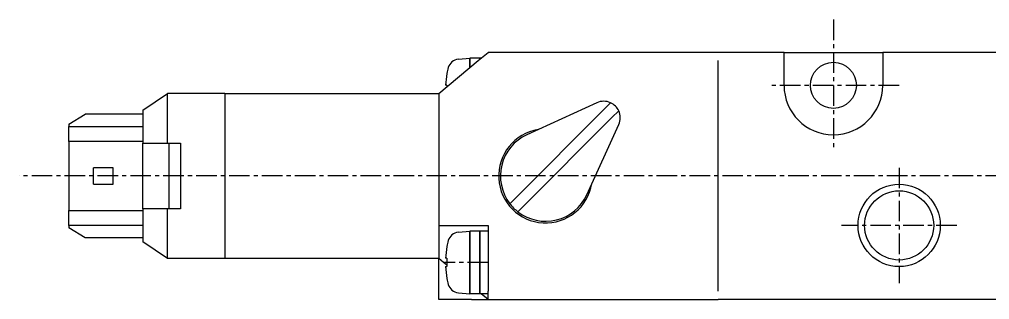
# Model space of a CAD drawing. Extents: x 1 to 142, y 0 to 144.
# Drawn here: x 23.8 to 82.8, y 126.8 to 143.8 of the extents above; entities that cross this region are included whole.
import ezdxf

# ---------------------------------------------------------------- set-up
doc = ezdxf.new("R2010")
doc.units = 0
doc.linetypes.add('CENTER', pattern=[2, 1.25, -0.25, 0.25, -0.25])
doc.layers.get('0').update_dxf_attribs({"linetype": 'CONTINUOUS'})
doc.layers.add('CENTER', color=1, linetype='CENTER')

msp = doc.modelspace()

# ---------------------------------------------------------------- linework, layer by layer
at = {"color": 7, "linetype": 'CONTINUOUS'}
for p, q in [((51.742, 141.344), (52.342, 141.844)), ((66.342, 141.844), (52.342, 141.844)), ((70.342, 141.844), (66.342, 141.844)), ((70.342, 141.844), (76.342, 141.844)), ((70.342, 139.844), (70.342, 141.844)), ((76.342, 141.844), (76.342, 139.844)), ((99.342, 141.844), (76.342, 141.844)), ((49.342, 139.344), (51.742, 141.344)), ((50.535, 141.432), (51.242, 141.494)), ((51.242, 141.494), (51.242, 140.927)), ((51.842, 141.494), (51.242, 141.494)), ((51.242, 140.927), (51.242, 141.494)), ((51.842, 141.494), (51.842, 141.427)), ((51.922, 141.494), (51.842, 141.494)), ((51.842, 141.427), (51.842, 141.494)), ((66.342, 127.344), (66.342, 141.344)), ((49.844, 140.566), (49.839, 140.57)), ((49.844, 139.846), (49.755, 139.846)), ((31.342, 138.344), (32.842, 139.344)), ((32.842, 136.344), (32.842, 139.344)), ((36.342, 139.344), (32.842, 139.344)), ((36.342, 139.344), (49.342, 139.344)), ((36.342, 139.344), (36.342, 129.344)), ((49.342, 139.344), (49.342, 129.344)), ((58.963, 138.789), (54.701, 136.846)), ((59.793, 138.789), (59.383, 138.379)), ((26.842, 137.494), (27.842, 138.094)), ((31.342, 138.094), (27.842, 138.094)), ((31.342, 138.344), (31.342, 136.344)), ((54.023, 133.02), (59.383, 138.379)), ((60.288, 138.294), (59.878, 137.884)), ((26.842, 137.494), (26.842, 137.344)), ((59.878, 137.884), (54.518, 132.525)), ((26.842, 136.444), (26.842, 137.344)), ((26.842, 137.344), (31.342, 137.344)), ((58.344, 133.203), (60.288, 137.464)), ((26.842, 136.444), (26.842, 132.244)), ((31.342, 136.444), (26.842, 136.444)), ((31.342, 136.344), (32.842, 136.344)), ((31.342, 132.344), (31.342, 136.344)), ((32.842, 136.344), (33.642, 136.344)), ((32.925, 136.344), (32.925, 132.344)), ((33.642, 136.344), (33.642, 132.344)), ((28.342, 133.844), (28.342, 134.844)), ((29.542, 134.844), (28.342, 134.844)), ((29.542, 133.844), (29.542, 134.844)), ((28.342, 133.844), (29.542, 133.844)), ((54.023, 133.02), (53.666, 132.662)), ((26.842, 131.344), (26.842, 132.244)), ((26.842, 132.244), (31.342, 132.244)), ((31.342, 132.344), (31.342, 130.344)), ((32.842, 132.344), (31.342, 132.344)), ((32.842, 129.344), (32.842, 132.344)), ((33.642, 132.344), (32.842, 132.344)), ((54.518, 132.525), (54.161, 132.168)), ((26.842, 131.344), (26.842, 131.194)), ((31.342, 131.344), (26.842, 131.344)), ((27.842, 130.594), (26.842, 131.194)), ((49.342, 131.344), (52.342, 131.344)), ((50.535, 130.932), (51.242, 130.994)), ((51.242, 130.994), (51.242, 127.194)), ((51.842, 130.994), (51.242, 130.994)), ((51.242, 127.194), (51.242, 130.994)), ((51.842, 130.994), (51.842, 127.194)), ((52.342, 130.994), (51.842, 130.994)), ((51.842, 127.194), (51.842, 130.994)), ((52.342, 131.344), (52.342, 127.344)), ((31.342, 130.594), (27.842, 130.594)), ((32.842, 129.344), (31.342, 130.344)), ((49.844, 130.066), (49.839, 130.07)), ((36.342, 129.344), (32.842, 129.344)), ((49.342, 129.344), (36.342, 129.344)), ((49.642, 129.094), (49.342, 129.344)), ((49.342, 126.844), (49.342, 129.344)), ((49.844, 129.346), (49.755, 129.346)), ((49.841, 128.928), (49.642, 129.094)), ((49.755, 128.841), (49.844, 128.841)), ((49.839, 128.117), (49.844, 128.122)), ((50.535, 127.256), (51.242, 127.194)), ((51.842, 127.194), (51.242, 127.194)), ((52.342, 127.194), (51.842, 127.194)), ((52.342, 126.844), (51.922, 127.194)), ((52.342, 126.844), (52.342, 127.344)), ((51.342, 126.844), (49.342, 126.844)), ((51.342, 126.844), (52.342, 126.844)), ((52.342, 126.844), (66.342, 126.844)), ((89.342, 126.844), (66.342, 126.844))]:
    msp.add_line(p, q, dxfattribs=at)
for points in [[(49.844, 139.846, 0), (49.844, 139.846, 0), (49.844, 139.845, 0), (49.844, 139.844, 0), (49.844, 139.844, 0), (49.844, 139.843, 0), (49.844, 139.842, 0), (49.844, 139.841, 0), (49.844, 139.841, 0), (49.844, 139.84, 0), (49.844, 139.839, 0), (49.844, 139.839, 0), (49.844, 139.838, 0), (49.844, 139.837, 0), (49.844, 139.837, 0), (49.844, 139.836, 0), (49.844, 139.835, 0), (49.844, 139.835, 0), (49.844, 139.834, 0), (49.844, 139.833, 0), (49.844, 139.833, 0), (49.844, 139.832, 0), (49.843, 139.831, 0), (49.843, 139.831, 0), (49.843, 139.83, 0), (49.843, 139.829, 0), (49.843, 139.829, 0), (49.843, 139.828, 0), (49.843, 139.827, 0), (49.843, 139.827, 0), (49.843, 139.826, 0), (49.843, 139.825, 0), (49.843, 139.825, 0), (49.843, 139.824, 0), (49.843, 139.823, 0), (49.843, 139.822, 0), (49.843, 139.822, 0), (49.843, 139.821, 0), (49.843, 139.82, 0), (49.843, 139.82, 0), (49.843, 139.819, 0), (49.843, 139.818, 0), (49.843, 139.818, 0), (49.843, 139.817, 0), (49.843, 139.816, 0), (49.843, 139.816, 0), (49.843, 139.815, 0), (49.843, 139.814, 0), (49.843, 139.814, 0), (49.843, 139.813, 0), (49.843, 139.812, 0), (49.843, 139.812, 0), (49.843, 139.811, 0), (49.843, 139.81, 0), (49.843, 139.81, 0), (49.843, 139.809, 0), (49.843, 139.808, 0), (49.843, 139.808, 0), (49.843, 139.807, 0), (49.843, 139.806, 0), (49.843, 139.805, 0), (49.843, 139.805, 0), (49.843, 139.804, 0), (49.843, 139.803, 0), (49.842, 139.803, 0), (49.842, 139.802, 0), (49.842, 139.801, 0), (49.842, 139.801, 0), (49.842, 139.8, 0), (49.842, 139.799, 0), (49.842, 139.799, 0), (49.842, 139.798, 0), (49.842, 139.797, 0), (49.842, 139.797, 0), (49.842, 139.796, 0), (49.842, 139.795, 0), (49.842, 139.795, 0), (49.842, 139.794, 0), (49.842, 139.793, 0), (49.842, 139.793, 0), (49.842, 139.792, 0), (49.842, 139.791, 0), (49.842, 139.791, 0), (49.842, 139.79, 0), (49.842, 139.789, 0), (49.842, 139.789, 0), (49.842, 139.788, 0), (49.842, 139.787, 0), (49.842, 139.786, 0), (49.842, 139.786, 0), (49.842, 139.785, 0), (49.842, 139.784, 0), (49.842, 139.784, 0), (49.842, 139.783, 0), (49.842, 139.782, 0), (49.842, 139.782, 0), (49.842, 139.781, 0), (49.842, 139.78, 0), (49.842, 139.78, 0), (49.842, 139.779, 0), (49.842, 139.778, 0), (49.842, 139.778, 0), (49.842, 139.777, 0), (49.842, 139.776, 0), (49.842, 139.776, 0), (49.842, 139.775, 0), (49.842, 139.774, 0), (49.841, 139.774, 0), (49.841, 139.773, 0), (49.841, 139.772, 0), (49.841, 139.772, 0), (49.841, 139.771, 0), (49.841, 139.77, 0), (49.841, 139.769, 0), (49.841, 139.769, 0), (49.841, 139.768, 0), (49.841, 139.767, 0), (49.841, 139.767, 0), (49.841, 139.766, 0), (49.841, 139.765, 0), (49.841, 139.765, 0), (49.841, 139.764, 0), (49.841, 139.763, 0), (49.841, 139.763, 0), (49.841, 139.762, 0), (49.841, 139.761, 0), (49.841, 139.761, 0), (49.841, 139.76, 0), (49.841, 139.759, 0)], [(49.844, 129.346, 0), (49.844, 129.342, 0), (49.844, 129.338, 0), (49.844, 129.334, 0), (49.843, 129.33, 0), (49.843, 129.327, 0), (49.843, 129.323, 0), (49.843, 129.319, 0), (49.843, 129.315, 0), (49.843, 129.311, 0), (49.843, 129.307, 0), (49.842, 129.303, 0), (49.842, 129.299, 0), (49.842, 129.295, 0), (49.842, 129.291, 0), (49.842, 129.287, 0), (49.842, 129.283, 0), (49.842, 129.279, 0), (49.842, 129.275, 0), (49.841, 129.271, 0), (49.841, 129.267, 0), (49.841, 129.263, 0), (49.841, 129.259, 0), (49.841, 129.256, 0), (49.841, 129.252, 0), (49.841, 129.248, 0), (49.841, 129.244, 0), (49.84, 129.24, 0), (49.84, 129.236, 0), (49.84, 129.232, 0), (49.84, 129.228, 0), (49.84, 129.224, 0), (49.84, 129.22, 0), (49.84, 129.216, 0), (49.84, 129.212, 0), (49.84, 129.208, 0), (49.84, 129.204, 0), (49.84, 129.2, 0), (49.84, 129.196, 0), (49.84, 129.192, 0), (49.839, 129.188, 0), (49.839, 129.185, 0), (49.839, 129.181, 0), (49.839, 129.177, 0), (49.839, 129.173, 0), (49.839, 129.169, 0), (49.839, 129.165, 0), (49.839, 129.161, 0), (49.839, 129.157, 0), (49.839, 129.153, 0), (49.839, 129.149, 0), (49.839, 129.145, 0), (49.839, 129.141, 0), (49.839, 129.137, 0), (49.839, 129.133, 0), (49.839, 129.129, 0), (49.839, 129.125, 0), (49.839, 129.121, 0), (49.839, 129.117, 0), (49.839, 129.113, 0), (49.839, 129.11, 0), (49.839, 129.106, 0), (49.839, 129.102, 0), (49.839, 129.098, 0), (49.839, 129.094, 0), (49.839, 129.09, 0), (49.839, 129.086, 0), (49.839, 129.082, 0), (49.839, 129.078, 0), (49.839, 129.074, 0), (49.839, 129.07, 0), (49.839, 129.066, 0), (49.839, 129.062, 0), (49.839, 129.058, 0), (49.839, 129.054, 0), (49.839, 129.05, 0), (49.839, 129.046, 0), (49.839, 129.042, 0), (49.839, 129.038, 0), (49.839, 129.035, 0), (49.839, 129.031, 0), (49.839, 129.027, 0), (49.839, 129.023, 0), (49.839, 129.019, 0), (49.839, 129.015, 0), (49.839, 129.011, 0), (49.839, 129.007, 0), (49.839, 129.003, 0), (49.839, 128.999, 0), (49.84, 128.995, 0), (49.84, 128.991, 0), (49.84, 128.987, 0), (49.84, 128.983, 0), (49.84, 128.979, 0), (49.84, 128.975, 0), (49.84, 128.971, 0), (49.84, 128.967, 0), (49.84, 128.963, 0), (49.84, 128.96, 0), (49.84, 128.956, 0), (49.84, 128.952, 0), (49.84, 128.948, 0), (49.841, 128.944, 0), (49.841, 128.94, 0), (49.841, 128.936, 0), (49.841, 128.932, 0), (49.841, 128.928, 0), (49.841, 128.924, 0), (49.841, 128.92, 0), (49.841, 128.916, 0), (49.842, 128.912, 0), (49.842, 128.908, 0), (49.842, 128.904, 0), (49.842, 128.9, 0), (49.842, 128.896, 0), (49.842, 128.892, 0), (49.842, 128.889, 0), (49.842, 128.885, 0), (49.843, 128.881, 0), (49.843, 128.877, 0), (49.843, 128.873, 0), (49.843, 128.869, 0), (49.843, 128.865, 0), (49.843, 128.861, 0), (49.843, 128.857, 0), (49.844, 128.853, 0), (49.844, 128.849, 0), (49.844, 128.845, 0), (49.844, 128.841, 0)]]:
    msp.add_polyline3d(points, dxfattribs=at)
for centre, radius in [((73.342, 139.844), 1.4), ((77.342, 131.344), 2.1)]:
    msp.add_circle(centre, radius, dxfattribs=at)
at = {"color": 3, "linetype": 'CONTINUOUS'}
msp.add_circle((77.342, 131.344), 2.5, dxfattribs=at)
at = {"color": 7, "linetype": 'CONTINUOUS'}
for centre, radius, start, end in [((50.596, 140.735), 0.7, 95, 164.61485), ((54.742, 139.594), 4.994, 168.77815, 177.10163), ((54.742, 139.594), 5, 164.61485, 168.738), ((73.342, 139.844), 3, 180, 0), ((59.378, 137.879), 1, 65.48732, 114.51268), ((59.378, 137.879), 1, 24.51268, 65.48732), ((59.378, 137.879), 1, 335.48732, 24.51268), ((55.842, 134.344), 2.85, 99.28993, 350.71007), ((55.842, 134.344), 2.75, 114.51268, 217.68798), ((55.842, 134.344), 2.75, 232.31202, 335.48732), ((55.842, 134.344), 2.75, 217.68798, 232.31202), ((54.742, 129.094), 5, 164.61485, 168.738), ((50.596, 130.235), 0.7, 95, 164.61485), ((54.742, 129.094), 4.994, 168.77815, 177.10163), ((54.742, 129.094), 4.994, 182.89837, 191.22185), ((54.742, 129.094), 5, 191.262, 195.38515), ((50.596, 127.953), 0.7, 195.38515, 265)]:
    msp.add_arc(centre, radius, start, end, dxfattribs=at)
at = {"layer": 'CENTER', "color": 1, "linetype": 'CENTER'}
for p, q in [((73.342, 143.844), (73.342, 135.844)), ((77.342, 139.844), (69.342, 139.844)), ((77.342, 134.844), (77.342, 127.844)), ((141.842, 134.344), (23.842, 134.344)), ((80.842, 131.344), (73.842, 131.344)), ((52.342, 129.094), (49.701, 129.094))]:
    msp.add_line(p, q, dxfattribs=at)

doc.saveas('drawing.dxf')
